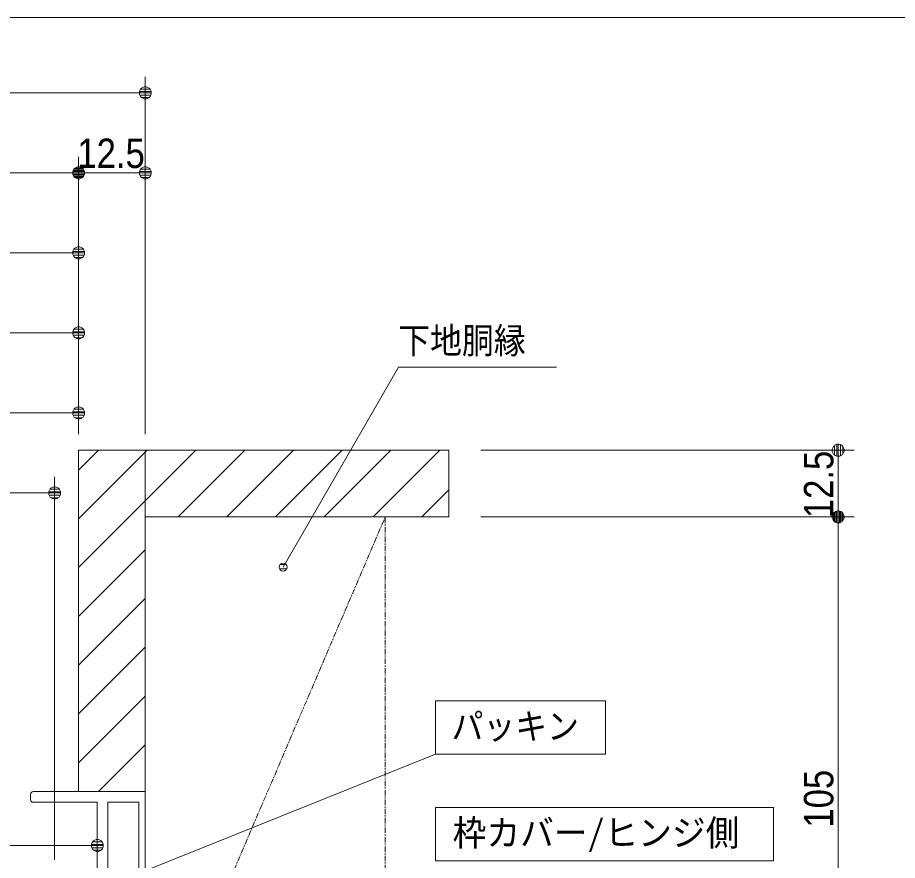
# Model space of a CAD drawing. Units: millimetres, scale not verified, with parts at other scales. Extents: x -4547 to 4547, y -2284 to 2284.
# Drawn here: x -1710 to -885, y 1288 to 2078 of the extents above; entities that cross this region are included whole.
import ezdxf
from ezdxf.enums import TextEntityAlignment as Align

# ---------------------------------------------------------------- set-up
doc = ezdxf.new("R2010")
doc.units = ezdxf.units.MM
doc.header["$LTSCALE"] = 20
doc.linetypes.add('CHAIN1', pattern=[8, 5, -1, 1, -1])
doc.linetypes.add('DOUBLE_CHAIN1', pattern=[8.8, 5, -1, 0.6, -0.6, 0.6, -1])
for name, color, linetype, lineweight in [('0-0_3一般', 7, 'Continuous', 9), ('0-1_2寸法-3', 7, 'Continuous', 9), ('0-2_2寸法-1', 7, 'Continuous', 9), ('0-3_0', 7, 'Continuous', 9), ('0-5_1図面枠', 7, 'Continuous', 9)]:
    doc.layers.add(name, color=color, linetype=linetype, lineweight=lineweight)
doc.styles.add('ＭＳ ゴシック', font='')
doc.styles.add('ＭＳ Ｐゴシック', font='')
doc.styles.get('ＭＳ ゴシック').set_extended_font_data('MS Gothic')
doc.styles.get('ＭＳ Ｐゴシック').set_extended_font_data('MS PGothic')

# ---------------------------------------------------------------- blocks, each defined once
blk = doc.blocks.new('グループ-110')
at = {"layer": '0-0_3一般', "linetype": 'DOUBLE_CHAIN1'}
for p, q in [((-6250, 27040), (-6250, 33440)), ((-5000, 33440), (-6250, 33440)), ((693.9, 33440), (-5000, 33440)), ((-5000, 33440), (-5000, 32190)), ((-5000, 32190), (-5000, 27040)), ((-5000, 32190), (693.9, 32190)), ((-5000, 21690), (-500, 32190)), ((-500, 21690), (-500, 32190)), ((-5000, 27040), (-6250, 27040))]:
    blk.add_line(p, q, dxfattribs=at)
at = {"layer": '0-0_3一般'}
for p, q in [((-6250, 33069.2), (-5879.2, 33440)), ((-6250, 32154.8), (-5000, 33404.8)), ((-5000, 33404.8), (-4964.8, 33440)), ((-5000, 32490.4), (-4050.4, 33440)), ((-4386, 32190), (-3136, 33440)), ((-3471.6, 32190), (-2221.6, 33440)), ((-2557.2, 32190), (-1307.2, 33440)), ((-1642.8, 32190), (-392.8, 33440)), ((-728.4, 32190), (521.6, 33440)), ((186, 32190), (693.9, 32697.9)), ((-6250, 31240.4), (-5000, 32490.4)), ((-6250, 30326), (-5000, 31576)), ((-6250, 29411.6), (-5000, 30661.6)), ((-6250, 28497.2), (-5000, 29747.2)), ((-6250, 27582.8), (-5000, 28832.8)), ((-5878.4, 27040), (-5000, 27918.4))]:
    blk.add_line(p, q, dxfattribs=at)
for points in [[(-5000, 33440), (-5000, 32190), (-5000, 27040), (-6250, 27040), (-6250, 33440)], [(693.9, 33440), (-5000, 33440), (-5000, 32190), (693.9, 32190)]]:
    blk.add_lwpolyline(points, close=True, dxfattribs=at)
blk = doc.blocks.new('グループ-118')
at = {"layer": '0-0_3一般'}
for p, q in [((-7150, 26890), (-7150, 26990)), ((-7100, 27040), (-5000, 27040)), ((-5000, 27040), (-5000, 21690)), ((-7100, 26840), (-5900, 26840)), ((-5700, 26840), (-5700, 25530)), ((-5120, 26840), (-5700, 26840)), ((-5900, 21990), (-5900, 19890)), ((-5654.8, 21990), (-5900, 21990)), ((-5780, 21640), (-5780, 20390)), ((-5470, 21690), (-5730, 21690)), ((-5420, 21590), (-5420, 21640)), ((-5370, 21540), (-5300, 21540)), ((-5420, 20390), (-5420, 20990)), ((-5370, 21040), (-5300, 21040)), ((-5300, 21040), (-5300, 19890)), ((-5730, 20340), (-5470, 20340)), ((-5850, 19840), (-5350, 19840))]:
    blk.add_line(p, q, dxfattribs=at)
at = {"layer": '0-0_3一般', "linetype": 'CHAIN1'}
for p, q in [((-5503, 25300), (-5657, 25300)), ((-5580, 25223), (-5580, 25377)), ((-4479, 23660), (-5979, 23660)), ((-5657, 22020), (-5503, 22020)), ((-5580, 21943), (-5580, 22097))]:
    blk.add_line(p, q, dxfattribs=at)
at = {"layer": '0-0_3一般'}
for points in [[(-5900, 26840), (-5900, 25330), (-5654.8, 25330)], [(-5120, 26840), (-5120, 25530), (-5700, 25530)], [(-5505.2, 25330), (-5200, 25330), (-5200, 21990), (-5505.2, 21990)], [(-5000, 21690), (-5300, 21690), (-5300, 21540)]]:
    blk.add_lwpolyline(points, dxfattribs=at)
for centre, radius, start, end in [((-7100, 26990), 50, 90, 180), ((-7100, 26890), 50, 180, 270), ((-5654.8, 25350), 20, 270, 326.25101), ((-5580, 25300), 70, 90, 146.25101), ((-5580, 25300), 70, 33.74899, 90), ((-5505.2, 25350), 20, 213.74899, 270), ((-5654.8, 21970), 20, 33.74899, 90), ((-5580, 22020), 70, 213.74899, 270), ((-5580, 22020), 70, 270, 326.25101), ((-5505.2, 21970), 20, 90, 146.25101), ((-5730, 21640), 50, 90, 180), ((-5470, 21640), 50, 0, 90), ((-5370, 21590), 50, 180, 270), ((-5370, 20990), 50, 90, 180), ((-5730, 20390), 50, 180, 270), ((-5470, 20390), 50, 270, 0), ((-5850, 19890), 50, 180, 270), ((-5350, 19890), 50, 270, 0)]:
    blk.add_arc(centre, radius, start, end, dxfattribs=at)
blk = doc.blocks.new('グループ-125')
at = {"layer": '0-0_3一般'}
for name in ['グループ-110', 'グループ-118']:
    blk.add_blockref(name, (0, 0), dxfattribs=at)
blk = doc.blocks.new('グループ-134')
at = {"layer": '0-0_3一般'}
blk.add_blockref('グループ-125', (0, 0), dxfattribs=at)
blk = doc.blocks.new('_Dot')
at = {"layer": '0-3_0'}
for p, q in [((-10, 0), (-20, 0)), ((9.78, 2), (-9.78, 2)), ((7.99, 6), (-7.99, 6)), ((9.16, -3.98), (-9.16, -3.98)), ((6, -7.98), (-6, -7.98))]:
    blk.add_line(p, q, dxfattribs=at)
for points in [[(10, 0), (9.92, 1.25), (9.69, 2.49), (9.3, 3.68), (8.76, 4.82), (8.09, 5.88), (7.29, 6.85), (6.37, 7.71), (5.36, 8.44), (4.26, 9.05), (3.09, 9.51), (1.87, 9.82), (0.63, 9.98), (-0.63, 9.98), (-1.87, 9.82), (-3.09, 9.51), (-4.26, 9.05), (-5.36, 8.44), (-6.37, 7.71), (-7.29, 6.85), (-8.09, 5.88), (-8.76, 4.82), (-9.3, 3.68), (-9.69, 2.49), (-9.92, 1.25), (-10, 0), (0, 0)], [(-10, 0), (-9.92, -1.25), (-9.69, -2.49), (-9.3, -3.68), (-8.76, -4.82), (-8.09, -5.88), (-7.29, -6.85), (-6.37, -7.71), (-5.36, -8.44), (-4.26, -9.05), (-3.09, -9.51), (-1.87, -9.82), (-0.63, -9.98), (0.63, -9.98), (1.87, -9.82), (3.09, -9.51), (4.26, -9.05), (5.36, -8.44), (6.37, -7.71), (7.29, -6.85), (8.09, -5.88), (8.76, -4.82), (9.3, -3.68), (9.69, -2.49), (9.92, -1.25), (10, 0), (0, 0)]]:
    blk.add_lwpolyline(points, close=True, dxfattribs=at)
blk = doc.blocks.new('グループ-140')
at = {"layer": '0-5_1図面枠'}
blk.add_lwpolyline([(-60000, 41550), (60000, 41550), (60000, -41550), (-60000, -41550)], close=True, dxfattribs=at)
blk = doc.blocks.new('図面枠')
at = {"layer": '0-5_1図面枠'}
blk.add_blockref('グループ-140', (0, 0), dxfattribs=at)

msp = doc.modelspace()

# ---------------------------------------------------------------- linework, layer by layer
at = {"layer": '0-1_2寸法-3'}
for p, q in [((-1458.13, 1560.77), (-1464.76, 1560.77)), ((-1458.44, 1564.77), (-1464.45, 1564.77)), ((-1661.67, 1249.59), (-1318.46, 1387.15))]:
    msp.add_line(p, q, dxfattribs=at)
msp.add_lwpolyline([(-1205.04, 1750), (-1353.21, 1750), (-1461.44, 1562.53)], dxfattribs=at)
for points in [[(-1318.46, 1437.15), (-1159.15, 1437.15), (-1159.15, 1387.15), (-1318.46, 1387.15)], [(-1318.46, 1337.15), (-1001.57, 1337.15), (-1001.57, 1287.15), (-1318.46, 1287.15)]]:
    msp.add_lwpolyline(points, close=True, dxfattribs=at)
msp.add_circle((-1461.44, 1562.53), 3.75, dxfattribs=at)
msp.add_circle((-1461.44, 1562.53), 3.75, dxfattribs=at)
at = {"layer": '0-2_2寸法-1'}
for p, q in [((-1590.63, 1947), (-1590.63, 2022)), ((-1601.88, 2007), (-3471.87, 2007)), ((-1653.13, 1687), (-1653.13, 1947)), ((-1653.13, 1687), (-1653.13, 1947)), ((-1590.63, 1687), (-1590.63, 1947)), ((-1664.38, 1932), (-3409.37, 1932)), ((-1641.87, 1932), (-1601.88, 1932)), ((-1653.13, 1687), (-1653.13, 1872)), ((-1664.38, 1857), (-3148.26, 1857)), ((-1653.13, 1687), (-1653.13, 1797)), ((-2563.39, 1782), (-1664.38, 1782)), ((-1653.13, 1702), (-1653.13, 1722)), ((-1664.38, 1707), (-2518.39, 1707)), ((-1275.93, 1672), (-925.93, 1672)), ((-940.93, 1660.74), (-940.93, 1620.76)), ((-1675.63, 1288), (-1675.63, 1647)), ((-1686.88, 1632), (-2500.92, 1632)), ((-1275.93, 1609.5), (-925.93, 1609.5)), ((-1260.93, 1609.5), (-925.93, 1609.5)), ((-940.93, 1598.24), (-940.93, 1095.76)), ((-1635.63, 1306.5), (-1635.63, 1316.5)), ((-1646.88, 1301.5), (-2289.91, 1301.5))]:
    msp.add_line(p, q, dxfattribs=at)

# ---------------------------------------------------------------- block references
at = {"layer": '0-0_3一般', "xscale": 0.05, "yscale": 0.05}
msp.add_blockref('グループ-134', (-1340.62, 0), dxfattribs=at)
at = {"layer": '0-2_2寸法-1', "xscale": 0.5627563, "yscale": 0.5627563}
for p in [(-1590.63, 2007), (-1653.13, 1932), (-1590.63, 1932), (-1653.13, 1857), (-1653.13, 1782), (-1653.13, 1707), (-1675.63, 1632), (-1635.63, 1301.5)]:
    msp.add_blockref('_Dot', p, dxfattribs=at)
for p, rotation in [((-1653.13, 1932), 180), ((-940.93, 1672), 90), ((-940.93, 1609.5), 270), ((-940.93, 1609.5), 90)]:
    msp.add_blockref('_Dot', p, dxfattribs=dict(at, rotation=rotation))
at = {"layer": '0-5_1図面枠', "xscale": 0.05, "yscale": 0.05}
msp.add_blockref('図面枠', (-1340.62, 0), dxfattribs=at)

# ---------------------------------------------------------------- texts
at = {"layer": '0-1_2寸法-3', "style": 'ＭＳ ゴシック'}
for s, height, width, p in [('下地胴縁', 24.34, 0.9, (-1353.48, 1755.32)), ('パッキン', 24.34, 0.9, (-1303.53, 1393.83)), ('枠カバー/ヒンジ側', 24.41, 0.95, (-1302.41, 1293.92))]:
    msp.add_text(s, height=height, dxfattribs=dict(at, width=width)).set_placement(p, align=Align.BOTTOM_LEFT)
at = {"layer": '0-2_2寸法-1', "style": 'ＭＳ Ｐゴシック', "width": 0.9}
msp.add_text('12.5', height=27.57, dxfattribs=at).set_placement((-1654.28, 1928.28), align=Align.BOTTOM_LEFT)
for s, p in [('12.5', (-937.21, 1608.34)), ('105', (-937.21, 1318.33))]:
    msp.add_text(s, height=27.57, rotation=90, dxfattribs=at).set_placement(p, align=Align.BOTTOM_LEFT)

doc.saveas('drawing.dxf')
